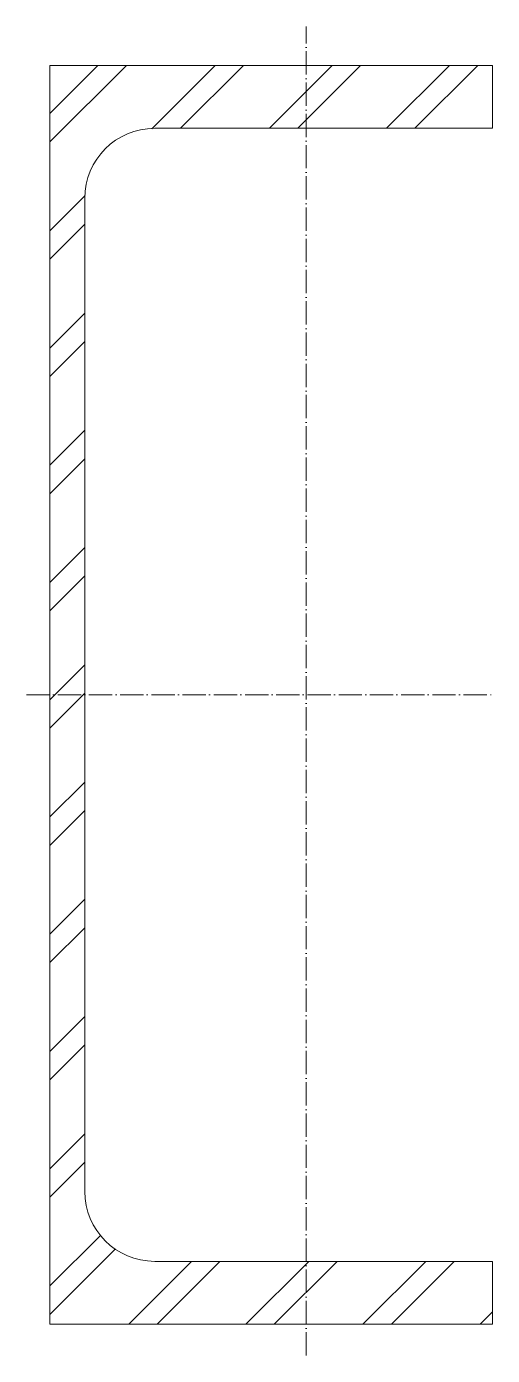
# Model space of a CAD drawing. Header units: metres. Extents: x -5 to 95, y -142 to 143.
import ezdxf

# ---------------------------------------------------------------- set-up
doc = ezdxf.new("R2010")
doc.units = ezdxf.units.M
doc.linetypes.add('MV_hartlijn_staal', pattern=[6.6, 5, -0.8, 0, -0.8])
doc.layers.add('A-DETL-GENF', color=92, linetype='Continuous', lineweight=18)

# ---------------------------------------------------------------- blocks, each defined once
blk = doc.blocks.new('28 Staalprofielen- UPE-2d - UPE270-4450839-00_0 Basismaterialen')
at = {"layer": 'A-DETL-GENF', "lineweight": 13}
h = blk.add_hatch(dxfattribs=at)
h.set_pattern_fill('FP_296', color=256, style=0, pattern_type=2)
h.set_pattern_definition([(225, (-3865.222, -2464.265), (12.57236, -12.57236), []), (225, (-3865.222, -2483.315), (12.57236, -12.57236), [])])
h.paths.add_polyline_path([(0, 135), (0, -135), (95, -135), (95, -121.5), (22.5, -121.5), (18.62, -120.99), (15, -119.49), (11.89, -117.11), (9.51, -114), (8.01, -110.38), (7.5, -106.5), (7.5, 106.5), (8.01, 110.38), (9.51, 114), (11.89, 117.11), (15, 119.49), (18.62, 120.99), (22.5, 121.5), (95, 121.5), (95, 135)])
at = {"layer": 'A-DETL-GENF', "linetype": 'MV_hartlijn_staal', "lineweight": 13}
for p, q in [((55, -141.68), (55, 143.32)), ((-5, 0), (95, 0))]:
    blk.add_line(p, q, dxfattribs=at)
at = {"layer": 'A-DETL-GENF'}
for p, q in [((95, 135), (0, 135)), ((0, 135), (0, -135)), ((0, -135), (0, 135)), ((0, 135), (95, 135)), ((95, 121.5), (95, 135)), ((95, 135), (95, 121.5)), ((22.5, 121.5), (95, 121.5)), ((95, 121.5), (22.5, 121.5)), ((7.5, -106.5), (7.5, 106.5)), ((7.5, 106.5), (7.5, -106.5)), ((95, -121.5), (22.5, -121.5)), ((22.5, -121.5), (95, -121.5)), ((95, -135), (95, -121.5)), ((95, -121.5), (95, -135)), ((0, -135), (95, -135)), ((95, -135), (0, -135))]:
    blk.add_line(p, q, dxfattribs=at)
for centre, start, end in [((22.5, 106.5), 90, 180), ((22.5, 106.5), 90, 180), ((22.5, -106.5), 180, 270), ((22.5, -106.5), 180, 270)]:
    blk.add_arc(centre, 15, start, end, dxfattribs=at)

msp = doc.modelspace()

# ---------------------------------------------------------------- block references
msp.add_blockref('28 Staalprofielen- UPE-2d - UPE270-4450839-00_0 Basismaterialen', (0, 0))

doc.saveas('drawing.dxf')
